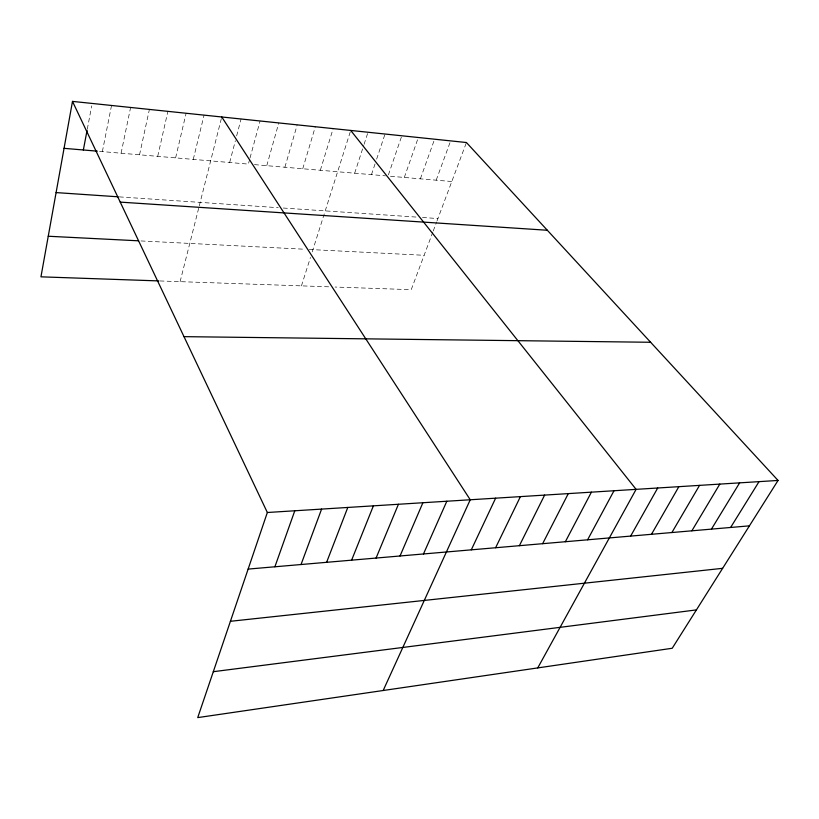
<?xml version="1.0" encoding="UTF-8"?>
<svg xmlns="http://www.w3.org/2000/svg" width="819" height="819" viewBox="0 0 819 819"><rect width="100%" height="100%" fill="white"/><g stroke="black" fill="none" stroke-linecap="round" stroke-linejoin="round"><path stroke-width="0.61" stroke-dasharray="4.09 3.07" d="M87.295 129.156L91.708 105.897M102.365 151.607L111.538 105.467M121.089 153.204L130.61 107.463M139.537 154.791L149.396 109.418M157.709 156.347L167.895 111.353M175.614 157.872L186.118 113.257M193.264 159.388L204.074 115.131M180.108 281.654L198.986 207.002M199.283 205.845L221.754 116.974M229.658 162.5L235.37 140.745M236.64 135.913L241.073 118.99M249.703 159.173L248.362 164.107L98.556 151.28M250.03 157.944L260.084 120.977M266.769 165.673L278.788 122.932M284.899 167.23L297.195 124.857M302.743 168.755L315.315 126.75M320.321 170.26L333.159 128.603M301.443 285.872L310.462 257.432M312.223 251.873L350.716 130.446M354.668 173.198L363.697 145.495M364.086 144.298L368.007 132.248M371.468 174.642L375.061 163.892M376.648 159.111L385.032 134.029M388.411 174.867L401.812 135.78M404.31 177.447L418.325 137.5M420.372 178.829L434.602 139.199M436.199 180.18L450.634 140.878M432.841 232.053L411.22 289.68L335.135 287.039M433.261 230.948L436.64 221.929M437.07 220.792L466.431 142.526M159.951 280.958L330.2 286.865M141.052 240.95L304.514 249.232M309.326 249.478L424.119 255.293M119.349 196.888L278.276 207.688M283.292 208.036L417.69 217.168M422.502 217.496L437.909 218.54M254.494 164.629L385.462 175.839M390.52 176.269L451.801 181.521"/><path stroke-width="1.23" d="M72.492 101.392L267.342 512.499L197.727 717.608L672.225 648.259L778.05 480.446L466.431 142.526L72.492 101.392L40.95 276.832L158.743 280.917M83.354 149.979L87.07 130.385M274.887 566.789L294.789 510.769M301.034 564.526L321.601 509.09M326.607 562.325L347.788 507.442M351.617 560.165L373.392 505.845M376.085 558.056L398.423 504.269M400.03 555.988L422.891 502.733M423.464 553.972L446.826 501.228M383.179 690.499L470.239 499.764L221.754 116.974M471.294 549.846L495.628 498.167M495.608 547.747L520.413 496.611M519.389 545.689L544.625 495.096M542.628 543.693L568.284 493.611M565.356 541.728L591.4 492.158M587.592 539.813L614.004 490.735M537.755 667.905L636.107 489.352L350.716 130.446M630.64 536.097L657.718 488.001M651.484 534.295L678.859 486.67M671.887 532.534L699.549 485.37M691.871 530.814L719.799 484.101M711.445 529.125L739.629 482.852M730.62 527.467L759.039 481.633M213.309 671.693L696.416 609.899M230.415 621.293L722.624 568.325M248.126 569.092L749.416 525.849M267.342 512.499L778.05 480.446M183.999 336.65L650.624 342.27M48.249 236.241L138.585 240.817M120.239 202.119L547.338 230.262M56.091 192.588L118.141 196.806M64.056 148.331L97.297 151.167"/></g></svg>
